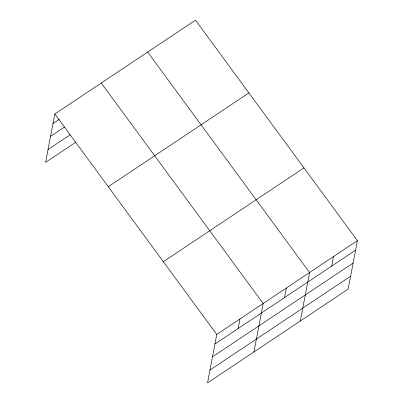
<?xml version="1.0" encoding="UTF-8"?>
<svg xmlns="http://www.w3.org/2000/svg" width="403" height="403" viewBox="0 0 403 403"><rect width="100%" height="100%" fill="white"/><g stroke="black" fill="none" stroke-linecap="round" stroke-linejoin="round"><path stroke-width="0.6" d="M357.396 240.646L216.769 334.45L207.535 382.85L348.167 289.047L357.396 240.646L195.465 20.15L54.833 113.953L45.604 162.354L76.026 142.058M238.148 328.536L239.971 318.975M253.945 351.895L263.174 303.494L101.244 82.998M284.558 297.58L286.382 288.019M300.351 320.939L309.585 272.539L147.649 52.042M331.669 266.151L333.493 256.595M53.01 123.514L59.201 119.389M50.566 136.33L64.49 127.046M48.048 149.538L70.223 134.748M108.271 186.72L248.903 92.912M163.331 261.688L303.958 167.885M214.945 344.011L355.572 250.208M212.502 356.826L353.129 263.023M209.983 370.035L350.61 276.226M54.833 113.953L216.769 334.45"/></g></svg>
